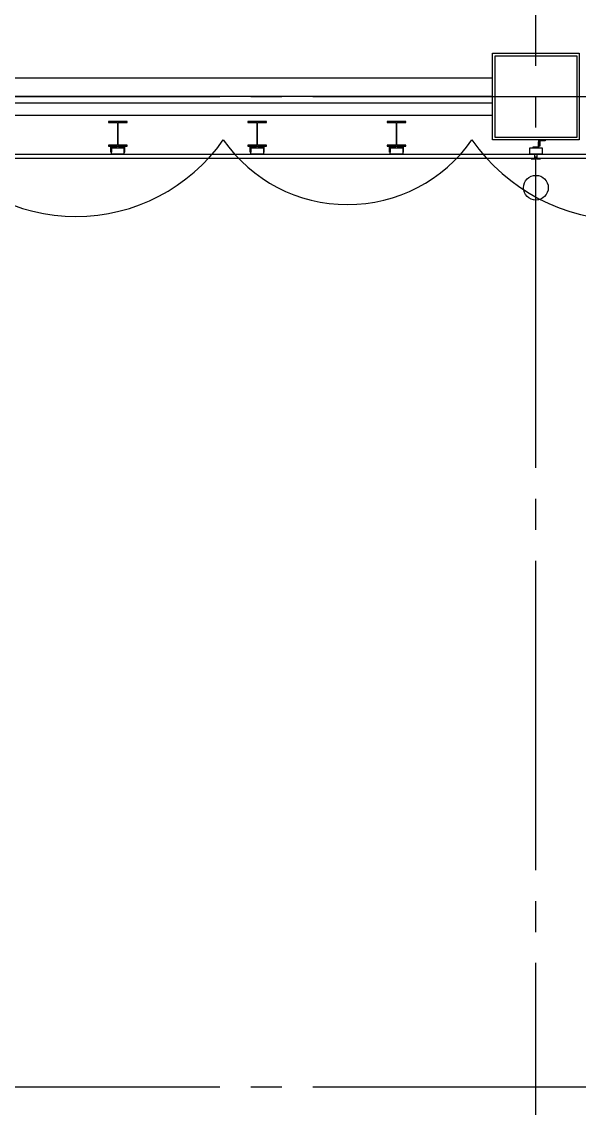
# Model space of a CAD drawing. Header units: millimetres. Extents: x -48783 to 40488, y 6477 to 32964.
# Drawn here: x 6785 to 7235, y 10733 to 11610 of the extents above; entities that cross this region are included whole.
import ezdxf

# ---------------------------------------------------------------- set-up
doc = ezdxf.new("R2010")
doc.units = ezdxf.units.MM
doc.header["$LTSCALE"] = 100
doc.linetypes.add('X-N-FAB-L20$0$COL-CEN-LIN', pattern=[3.25, 2.5, -0.25, 0.25, -0.25])
for name, color, linetype in [('0-XREF', 7, 'Continuous'), ('X-N-FAB-L20$0$08', 8, 'Continuous'), ('X-N-FAB-L20$0$200K新增範圍', 8, 'Continuous'), ('X-N-FAB-L20$0$BLOCK', 8, 'Continuous'), ('X-N-FAB-L20$0$CCL', 8, 'X-N-FAB-L20$0$COL-CEN-LIN'), ('X-N-FAB-L20$0$COL-S', 8, 'Continuous'), ('X-N-FAB-L20$0$TXT-CODE-雲', 8, 'Continuous'), ('X-N-FAB-L20$0$WALL-P', 8, 'Continuous')]:
    doc.layers.add(name, color=color, linetype=linetype)

# ---------------------------------------------------------------- blocks, each defined once
blk = doc.blocks.new('X-N-FAB-L20$0$A$Cc7bb84f0')
at = {"layer": 'X-N-FAB-L20$0$COL-S'}
for points in [[(0, 70), (70, 70), (70, 0), (0, 0)], [(2, 68), (68, 68), (68, 2), (2, 2)]]:
    blk.add_lwpolyline(points, close=True, dxfattribs=at)
blk = doc.blocks.new('X-N-FAB-L20$0$A$C20c95bda')
at = {"layer": 'X-N-FAB-L20$0$CCL'}
for p, q in [((8220, 0), (8220, 9160)), ((240, 950), (28330, 950)), ((240, 150), (28330, 150))]:
    blk.add_line(p, q, dxfattribs=at)
at = {"layer": 'X-N-FAB-L20$0$200K新增範圍'}
blk.add_blockref('X-N-FAB-L20$0$A$Cc7bb84f0', (8185, 915), dxfattribs=at)
blk = doc.blocks.new('X-N-FAB-L20$0$A$C1d07c4d4')
blk.add_circle((7917.44, 851.38), 10)
at = {"layer": 'X-N-FAB-L20$0$08'}
for points in [[(7882.44, 890), (7882.44, 960), (7952.44, 960), (7952.44, 890)], [(7884.44, 892), (7884.44, 958), (7950.44, 958), (7950.44, 892)]]:
    blk.add_lwpolyline(points, close=True, dxfattribs=at)
at = {"layer": 'X-N-FAB-L20$0$WALL-P'}
for p, q in [((7882.44, 940), (7052.44, 940)), ((7882.44, 925), (7052.44, 925)), ((7052.44, 920), (7882.44, 920)), ((7052.44, 910), (7882.44, 910)), ((6717.14, 878.5), (9080.94, 878.5)), ((9077.44, 875), (6717.14, 875))]:
    blk.add_line(p, q, dxfattribs=at)
for points in [[(7572.44, 885), (7587.44, 885), (7587.44, 885.9), (7580.24, 885.9), (7580.24, 904.1), (7587.44, 904.1), (7587.44, 905), (7572.44, 905), (7572.44, 904.1), (7579.64, 904.1), (7579.64, 885.9), (7572.44, 885.9)], [(7684.94, 885), (7699.94, 885), (7699.94, 885.9), (7692.74, 885.9), (7692.74, 904.1), (7699.94, 904.1), (7699.94, 905), (7684.94, 905), (7684.94, 904.1), (7692.14, 904.1), (7692.14, 885.9), (7684.94, 885.9)], [(7797.44, 885), (7812.44, 885), (7812.44, 885.9), (7805.24, 885.9), (7805.24, 904.1), (7812.44, 904.1), (7812.44, 905), (7797.44, 905), (7797.44, 904.1), (7804.64, 904.1), (7804.64, 885.9), (7797.44, 885.9)], [(7914.94, 883.5), (7919.94, 883.5), (7919.94, 888.5), (7919.34, 888.5), (7919.34, 884.1), (7914.94, 884.1)], [(7919.94, 885), (7919.94, 890), (7924.94, 890), (7924.94, 889.4), (7920.54, 889.4), (7920.54, 885)], [(7574.34, 880), (7574.34, 885), (7579.34, 885), (7579.34, 884.4), (7574.94, 884.4), (7574.94, 880)], [(7574.94, 883.5), (7584.94, 883.5), (7584.94, 878.5), (7574.94, 878.5)], [(7585.54, 880), (7585.54, 885), (7580.54, 885), (7580.54, 884.4), (7584.94, 884.4), (7584.94, 880)], [(7686.84, 880), (7686.84, 885), (7691.84, 885), (7691.84, 884.4), (7687.44, 884.4), (7687.44, 880)], [(7687.44, 883.5), (7697.44, 883.5), (7697.44, 878.5), (7687.44, 878.5)], [(7698.04, 880), (7698.04, 885), (7693.04, 885), (7693.04, 884.4), (7697.44, 884.4), (7697.44, 880)], [(7799.34, 880), (7799.34, 885), (7804.34, 885), (7804.34, 884.4), (7799.94, 884.4), (7799.94, 880)], [(7799.94, 883.5), (7809.94, 883.5), (7809.94, 878.5), (7799.94, 878.5)], [(7810.54, 880), (7810.54, 885), (7805.54, 885), (7805.54, 884.4), (7809.94, 884.4), (7809.94, 880)], [(7912.44, 883.5), (7922.44, 883.5), (7922.44, 878.5), (7912.44, 878.5)], [(7916.44, 875), (7918.44, 875), (7918.44, 878.5), (7916.44, 878.5)]]:
    blk.add_lwpolyline(points, close=True, dxfattribs=at)
blk.add_lwpolyline([(7913.69, 874.8), (7916.69, 874.8), (7916.69, 876.4), (7918.19, 876.4), (7918.19, 874.8), (7921.19, 874.8)], dxfattribs=at)
blk = doc.blocks.new('X-N-FAB-L20')
at = {"layer": 'X-N-FAB-L20$0$TXT-CODE-雲'}
blk.add_lwpolyline([(5565.42, 11515, 0.520567), (5826.64, 11515, 0.520567), (6045.03, 11515, 0.520567), (6186.34, 11515, 0.520567), (6338.29, 11515, 0.520567), (6498.78, 11515, 0.520567), (6709.87, 11515, 0.520567), (6947.64, 11515, 0.520567), (7148.33, 11515, 0.520567), (7396.41, 11515, 0.520567), (7565.35, 11515, 0.520567), (7701.3, 11515, 0.520567), (7858.1, 11515, 0.520567), (8121.54, 11515, 0.520567), (8353, 11515, 0.520567), (8563.37, 11515, 0.520567), (8747.69, 11515, 0.520567), (8932.73, 11515, 0.520567), (9117.39, 11515, 0.520567)], format="xyb", dxfattribs=at)
blk.add_blockref('X-N-FAB-L20$0$A$C1d07c4d4', (-717.44, 10625))
at = {"layer": 'X-N-FAB-L20$0$BLOCK'}
blk.add_blockref('X-N-FAB-L20$0$A$C20c95bda', (-1020, 10600), dxfattribs=at)

msp = doc.modelspace()

# ---------------------------------------------------------------- block references
at = {"layer": '0-XREF'}
msp.add_blockref('X-N-FAB-L20', (0, 0), dxfattribs=at)

doc.saveas('drawing.dxf')
